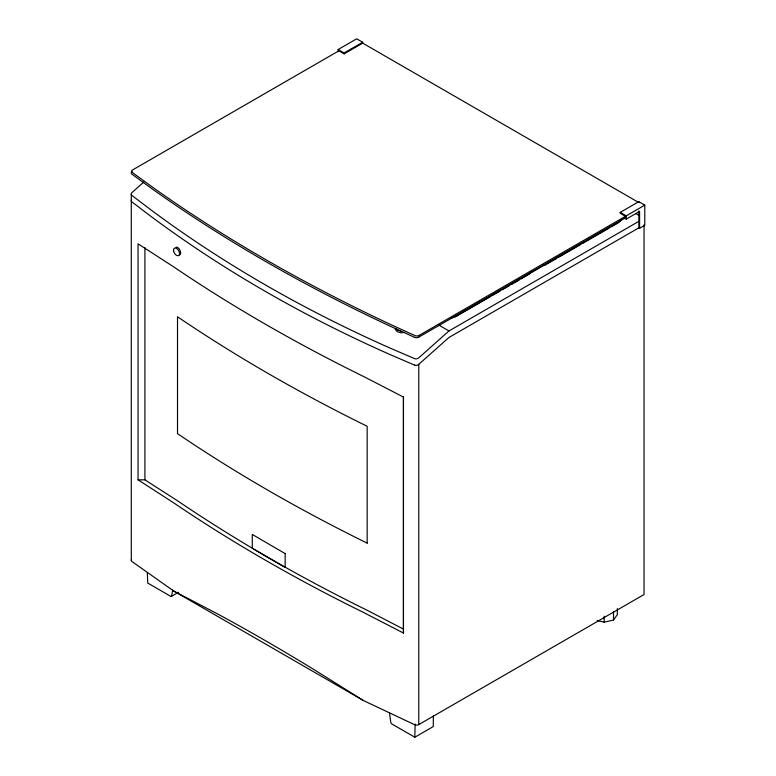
<?xml version="1.0" encoding="UTF-8"?>
<svg xmlns="http://www.w3.org/2000/svg" width="776" height="776" viewBox="0 0 776 776"><rect width="100%" height="100%" fill="white"/><g stroke="black" fill="none" stroke-linecap="round" stroke-linejoin="round"><path stroke-width="1.16" d="M415.16 724.008L414.82 737.2L391.57 723.833A1.504 0.863 60 0 1 390.861 722.708L389.513 713.134M433.367 715.831L433.27 726.559L414.956 737.161M172.631 590.187L171.632 596.143A1.504 0.863 60 0 1 170.924 596.443L147.75 583.048L147.333 572.882M597.18 620.509L604.194 622.207L613.515 620.005L617.337 614.621L617.337 608.607M143.735 182.098L132.182 192.37A3.201 2.27 -15.2 0 0 131.959 195.474L152.3 210.907A1617.892 1145.599 -15.2 0 0 389.212 347.696L414.597 358.638A3.201 2.27 -15.2 0 0 418.759 357.823L448.984 330.954L638.803 221.364M414.588 365.147A3.201 2.27 -15.2 0 0 418.759 364.322L448.984 337.453L638.803 227.863M338.132 51.691L338.132 49.528L356.708 38.8L362.702 42.263L362.702 43.136L637.736 201.925M338.132 49.528L344.127 52.991L362.702 42.263M132.211 172.427A3.201 1.853 0 0 1 132.531 169.973L338.879 50.828L344.127 53.854L362.702 43.136M418.749 337.143L625.466 217.804L625.466 216.281L620.218 213.254L620.218 212.381L638.793 201.663L644.788 205.126L644.788 225.263L639.589 228.27L638.842 227.834L638.842 210.946M419.098 335.426L625.466 216.281M620.218 212.381L626.213 215.854L644.788 205.126M455.279 316.928L490.868 296.374M492.964 295.161L500.297 290.932M502.392 289.72L509.716 285.49M511.811 284.288L519.134 280.058M521.23 278.846L528.475 274.539A7.537 4.346 0 0 0 529.174 273.792M545.256 264.975L556.77 258.33M558.865 257.118L580.855 244.421M582.951 243.218L609.121 228.105M611.216 226.893L618.54 222.663M624.214 217.949L626.213 219.104L639.589 211.382L639.589 228.27M171.292 596.453L178.577 592.253M131.542 559.661A3.133 1.804 0 0 0 131.978 561.533L173.795 591.07L363.449 700.553L414.597 724.706A3.133 1.804 0 0 0 418.778 724.59L644.041 594.523L644.041 224.836M404.364 332.37L401.134 332.807L397.38 331.74L395.168 329.315M138.05 479.81L144.908 479.84L177.51 500.772A1675.597 967.4 0 0 0 367.164 610.266L403.413 629.084L403.471 633.051L363.449 612.409A1675.597 967.4 0 0 1 173.795 502.916L138.05 479.81L138.05 243.829L173.795 266.934A1675.597 967.4 0 0 0 363.449 376.428L403.471 397.07L403.471 633.051M400.659 330.993L396.895 329.926L395.517 328.413M414.597 365.137L389.212 354.186A1617.892 1145.599 -15.2 0 1 152.3 217.406L131.978 201.964A3.201 2.27 -15.2 0 1 131.551 199.655M414.5 337.308L389.028 325.629A1618.93 934.682 0 0 1 152.115 188.849L131.871 174.134A3.201 1.853 0 0 1 131.503 172.243M173.795 591.07L218.318 614.311A833.104 178.771 38.9 0 1 313.223 669.096L363.449 700.553M635.641 213.487L638.793 215.311M438.488 324.892L448.984 330.954M132.221 172.417L152.465 187.132A1618.93 934.682 0 0 0 389.377 323.912L414.85 335.591A3.201 1.853 0 0 0 419.089 335.416M638.793 201.663L638.793 202.526M626.213 215.854L626.213 219.104M613.515 611.585L613.515 620.005M604.194 616.192L604.194 622.207M418.778 364.332L418.778 724.58M403.413 396.74L403.413 629.084M344.127 52.991L344.127 53.854M144.908 247.495L144.908 479.84M131.28 194.01L131.28 560.301M176.006 247.301A4.249 2.28 63.4 0 1 179.945 250.202A4.249 2.28 63.4 0 1 179.712 254.945M418.739 337.133A3.201 1.853 0 0 1 414.491 337.317M131.92 171.865A3.201 1.853 0 0 1 132.182 171.69M545.984 264.141A8.575 4.957 0 0 1 543.19 265.198M530.629 271.794A8.575 4.957 0 0 1 528.31 274.335M450.555 318.034A8.594 4.966 0 0 0 454.959 316.695L619.326 221.781A8.594 4.966 0 0 0 621.663 219.239M620.616 220.423A7.537 4.346 0 0 1 619.51 221.984M285.151 553.598L252.287 534.451L252.287 548.312L285.151 567.46L285.151 553.598M367.164 543.122L367.164 426.266A1675.597 967.4 0 0 1 177.51 316.773L177.51 433.639A1675.597 967.4 0 0 0 367.164 543.122M173.601 250.881A4.249 2.454 60 0 0 178.538 255.624A4.249 2.454 60 0 0 177.491 249.145A4.249 2.454 60 0 0 173.601 250.881"/></g></svg>
